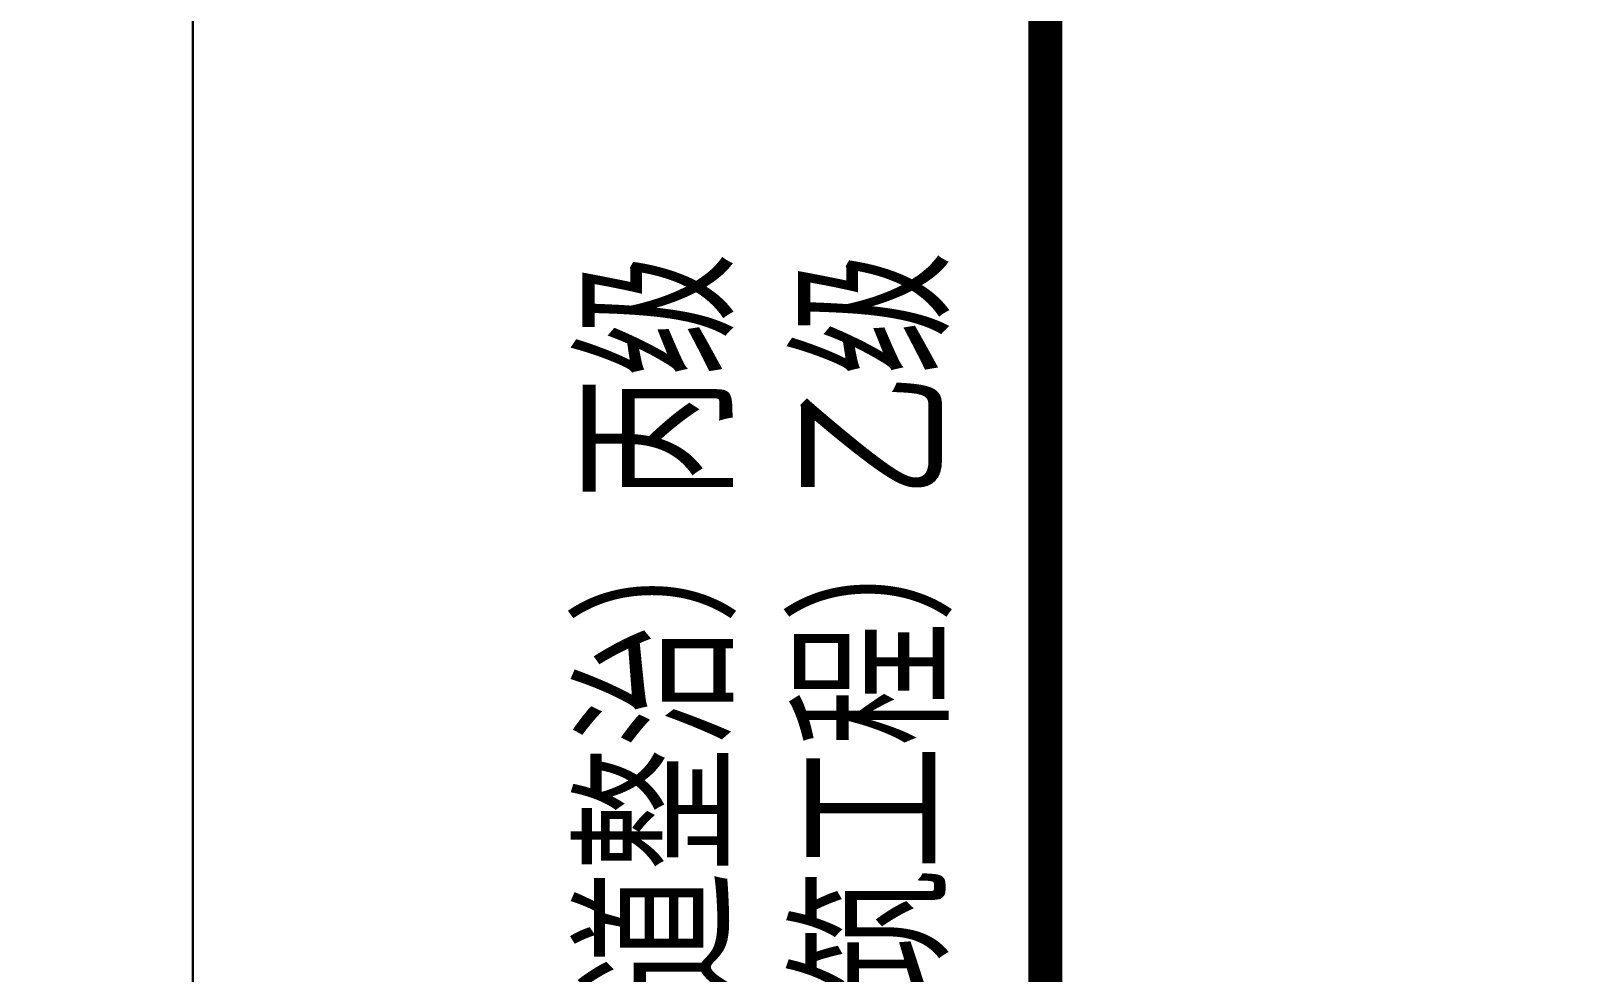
# Model space of a CAD drawing. Extents: x 4283 to 40403, y 1134 to 1764.
# Drawn here: x 4699.18 to 4731.05, y 1158.84 to 1178.35 of the extents above; entities that cross this region are included whole.
import ezdxf

# ---------------------------------------------------------------- set-up
doc = ezdxf.new("R2010")
doc.units = 0
for name, color, linetype in [('PUB_TITLE', 4, 'Continuous'), ('S-MODIFY', 4, 'Continuous'), ('华泽绵阳图框', 7, 'Continuous'), ('致远博图框', 7, 'Continuous')]:
    doc.layers.add(name, color=color, linetype=linetype)
doc.styles.add('长仿宋', font='', dxfattribs={"width": 0.7, "height": 5})
doc.styles.get('长仿宋').set_extended_font_data('SimSun')

msp = doc.modelspace()

# ---------------------------------------------------------------- linework, layer by layer
at = {"layer": 'PUB_TITLE'}
for points in [[(4282.534, 1136.333), (4702.534, 1136.333), (4702.534, 1433.333), (4282.534, 1433.333)], [(4702.534, 1136.333), (5122.534, 1136.333), (5122.534, 1433.333), (4702.534, 1433.333)]]:
    msp.add_lwpolyline(points, close=True, dxfattribs=at)
at = {"layer": 'S-MODIFY'}
for points in [[(4282.534, 1136.333), (4702.534, 1136.333), (4702.534, 1433.333), (4282.534, 1433.333)], [(4702.534, 1136.333), (5122.534, 1136.333), (5122.534, 1433.333), (4702.534, 1433.333)]]:
    msp.add_lwpolyline(points, close=True, dxfattribs=at)
at = {"layer": '华泽绵阳图框', "color": 7, "const_width": 0.707}
msp.add_lwpolyline([(4720.211, 1143.403), (5115.464, 1143.403), (5115.464, 1426.232), (4720.211, 1426.232)], close=True, dxfattribs=at)

# ---------------------------------------------------------------- texts
at = {"layer": '致远博图框', "style": '长仿宋', "width": 0.7}
for s, p in [('水利行业（河道整治）丙级', (4713.446, 1142.983)), ('建筑行业（建筑工程）乙级', (4717.92, 1143.014))]:
    msp.add_text(s, height=2.68508, rotation=90, dxfattribs=at).set_placement(p)

doc.saveas('drawing.dxf')
